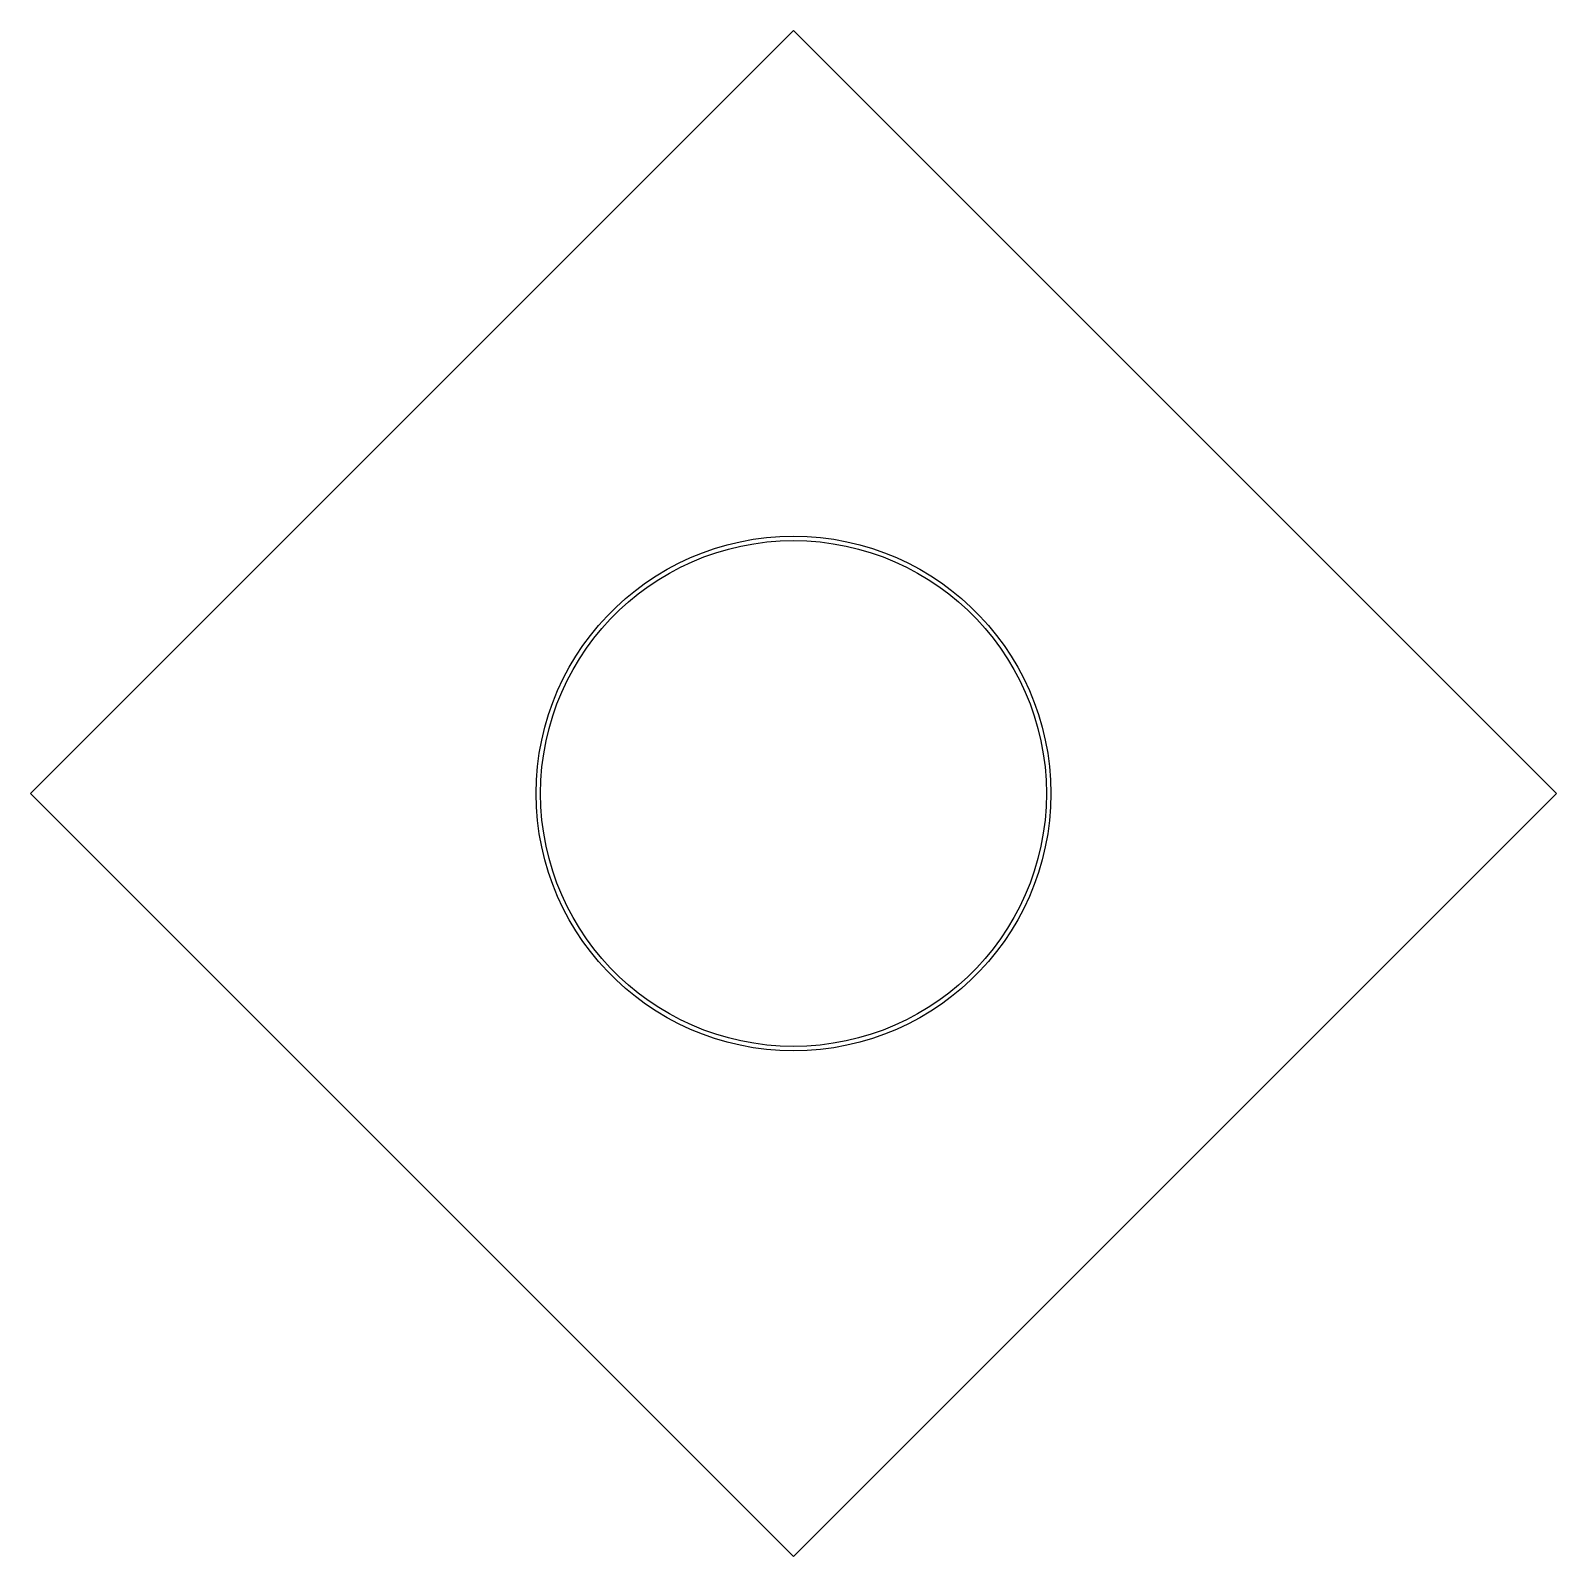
# Model space of a CAD drawing. Header units: millimetres. Extents: x 20 to 180, y 20 to 180.
import ezdxf

# ---------------------------------------------------------------- set-up
doc = ezdxf.new("R2010")
doc.units = ezdxf.units.MM
doc.layers.add('CUSTOM_INK_1D3557', color=1, linetype='CONTINUOUS')

msp = doc.modelspace()

# ---------------------------------------------------------------- linework, layer by layer
at = {"layer": 'CUSTOM_INK_1D3557'}
for points in [[(100.1667, 180), (180.3333, 99.8333), (100.1667, 19.6667), (20, 99.8333)], [(127.21, 99.8333), (127.1725, 98.397), (127.0613, 96.9802), (126.8783, 95.5848), (126.6252, 94.2127), (126.3041, 92.8657), (125.9167, 91.5457), (125.4649, 90.2546), (124.9506, 88.9943), (124.3757, 87.7666), (123.742, 86.5733), (123.0514, 85.4165), (122.3058, 84.2978), (121.5069, 83.2192), (120.6568, 82.1826), (119.7573, 81.1898), (118.8102, 80.2427), (117.8174, 79.3432), (116.7808, 78.4931), (115.7022, 77.6942), (114.5835, 76.9486), (113.4267, 76.258), (112.2334, 75.6243), (111.0057, 75.0494), (109.7454, 74.5351), (108.4543, 74.0833), (107.1343, 73.6959), (105.7873, 73.3748), (104.4152, 73.1217), (103.0198, 72.9387), (101.603, 72.8275), (100.1667, 72.79), (98.7303, 72.8275), (97.3135, 72.9387), (95.9181, 73.1217), (94.546, 73.3748), (93.199, 73.6959), (91.8791, 74.0833), (90.588, 74.5351), (89.3276, 75.0494), (88.0999, 75.6243), (86.9067, 76.258), (85.7498, 76.9486), (84.6311, 77.6942), (83.5525, 78.4931), (82.5159, 79.3432), (81.5231, 80.2427), (80.576, 81.1898), (79.6765, 82.1826), (78.8264, 83.2192), (78.0276, 84.2978), (77.2819, 85.4165), (76.5913, 86.5733), (75.9576, 87.7666), (75.3827, 88.9943), (74.8684, 90.2546), (74.4167, 91.5457), (74.0293, 92.8657), (73.7081, 94.2127), (73.4551, 95.5848), (73.272, 96.9802), (73.1608, 98.397), (73.1233, 99.8333), (73.1608, 101.2697), (73.272, 102.6865), (73.4551, 104.0819), (73.7081, 105.454), (74.0293, 106.801), (74.4167, 108.1209), (74.8684, 109.412), (75.3827, 110.6724), (75.9576, 111.9001), (76.5913, 113.0933), (77.2819, 114.2502), (78.0276, 115.3689), (78.8264, 116.4475), (79.6765, 117.4841), (80.576, 118.4769), (81.5231, 119.424), (82.5159, 120.3235), (83.5525, 121.1736), (84.6311, 121.9724), (85.7498, 122.7181), (86.9067, 123.4087), (88.0999, 124.0424), (89.3276, 124.6173), (90.588, 125.1316), (91.8791, 125.5833), (93.199, 125.9707), (94.546, 126.2919), (95.9181, 126.5449), (97.3135, 126.728), (98.7303, 126.8392), (100.1667, 126.8767), (101.603, 126.8392), (103.0198, 126.728), (104.4152, 126.5449), (105.7873, 126.2919), (107.1343, 125.9707), (108.4543, 125.5833), (109.7454, 125.1316), (111.0057, 124.6173), (112.2334, 124.0424), (113.4267, 123.4087), (114.5835, 122.7181), (115.7022, 121.9724), (116.7808, 121.1736), (117.8174, 120.3235), (118.8102, 119.424), (119.7573, 118.4769), (120.6568, 117.4841), (121.5069, 116.4475), (122.3058, 115.3689), (123.0514, 114.2502), (123.742, 113.0933), (124.3757, 111.9001), (124.9506, 110.6724), (125.4649, 109.412), (125.9167, 108.1209), (126.3041, 106.801), (126.6252, 105.454), (126.8783, 104.0819), (127.0613, 102.6865), (127.1725, 101.2697), (127.21, 99.8333)], [(126.74, 99.8333), (126.7032, 98.422), (126.5939, 97.0299), (126.414, 95.6587), (126.1654, 94.3105), (125.8498, 92.9869), (125.4691, 91.6899), (125.0252, 90.4213), (124.5198, 89.1829), (123.9549, 87.9765), (123.3322, 86.804), (122.6536, 85.6672), (121.9209, 84.568), (121.1359, 83.5081), (120.3006, 82.4895), (119.4167, 81.514), (118.486, 80.5833), (117.5105, 79.6994), (116.4919, 78.8641), (115.432, 78.0791), (114.3328, 77.3464), (113.196, 76.6678), (112.0235, 76.0451), (110.8171, 75.4802), (109.5787, 74.9748), (108.3101, 74.5309), (107.0131, 74.1502), (105.6895, 73.8346), (104.3413, 73.586), (102.9701, 73.4061), (101.578, 73.2968), (100.1667, 73.26), (98.7553, 73.2968), (97.3632, 73.4061), (95.9921, 73.586), (94.6438, 73.8346), (93.3203, 74.1502), (92.0233, 74.5309), (90.7546, 74.9748), (89.5162, 75.4802), (88.3098, 76.0451), (87.1373, 76.6678), (86.0005, 77.3464), (84.9013, 78.0791), (83.8415, 78.8641), (82.8228, 79.6994), (81.8473, 80.5833), (80.9167, 81.514), (80.0327, 82.4895), (79.1974, 83.5081), (78.4125, 84.568), (77.6798, 85.6672), (77.0012, 86.804), (76.3785, 87.9765), (75.8135, 89.1829), (75.3081, 90.4213), (74.8642, 91.6899), (74.4835, 92.9869), (74.168, 94.3105), (73.9193, 95.6587), (73.7394, 97.0299), (73.6302, 98.422), (73.5933, 99.8333), (73.6302, 101.2447), (73.7394, 102.6368), (73.9193, 104.0079), (74.168, 105.3562), (74.4835, 106.6797), (74.8642, 107.9767), (75.3081, 109.2454), (75.8135, 110.4838), (76.3785, 111.6902), (77.0012, 112.8627), (77.6798, 113.9995), (78.4125, 115.0987), (79.1974, 116.1585), (80.0327, 117.1772), (80.9167, 118.1527), (81.8473, 119.0833), (82.8228, 119.9673), (83.8415, 120.8026), (84.9013, 121.5875), (86.0005, 122.3202), (87.1373, 122.9988), (88.3098, 123.6215), (89.5162, 124.1865), (90.7546, 124.6919), (92.0233, 125.1358), (93.3203, 125.5165), (94.6438, 125.832), (95.9921, 126.0807), (97.3632, 126.2606), (98.7553, 126.3698), (100.1667, 126.4067), (101.578, 126.3698), (102.9701, 126.2606), (104.3413, 126.0807), (105.6895, 125.832), (107.0131, 125.5165), (108.3101, 125.1358), (109.5787, 124.6919), (110.8171, 124.1865), (112.0235, 123.6215), (113.196, 122.9988), (114.3328, 122.3202), (115.432, 121.5875), (116.4919, 120.8026), (117.5105, 119.9673), (118.486, 119.0833), (119.4167, 118.1527), (120.3006, 117.1772), (121.1359, 116.1585), (121.9209, 115.0987), (122.6536, 113.9995), (123.3322, 112.8627), (123.9549, 111.6902), (124.5198, 110.4838), (125.0252, 109.2454), (125.4691, 107.9767), (125.8498, 106.6797), (126.1654, 105.3562), (126.414, 104.0079), (126.5939, 102.6368), (126.7032, 101.2447), (126.74, 99.8333)]]:
    msp.add_lwpolyline(points, close=True, dxfattribs=at)

doc.saveas('drawing.dxf')
